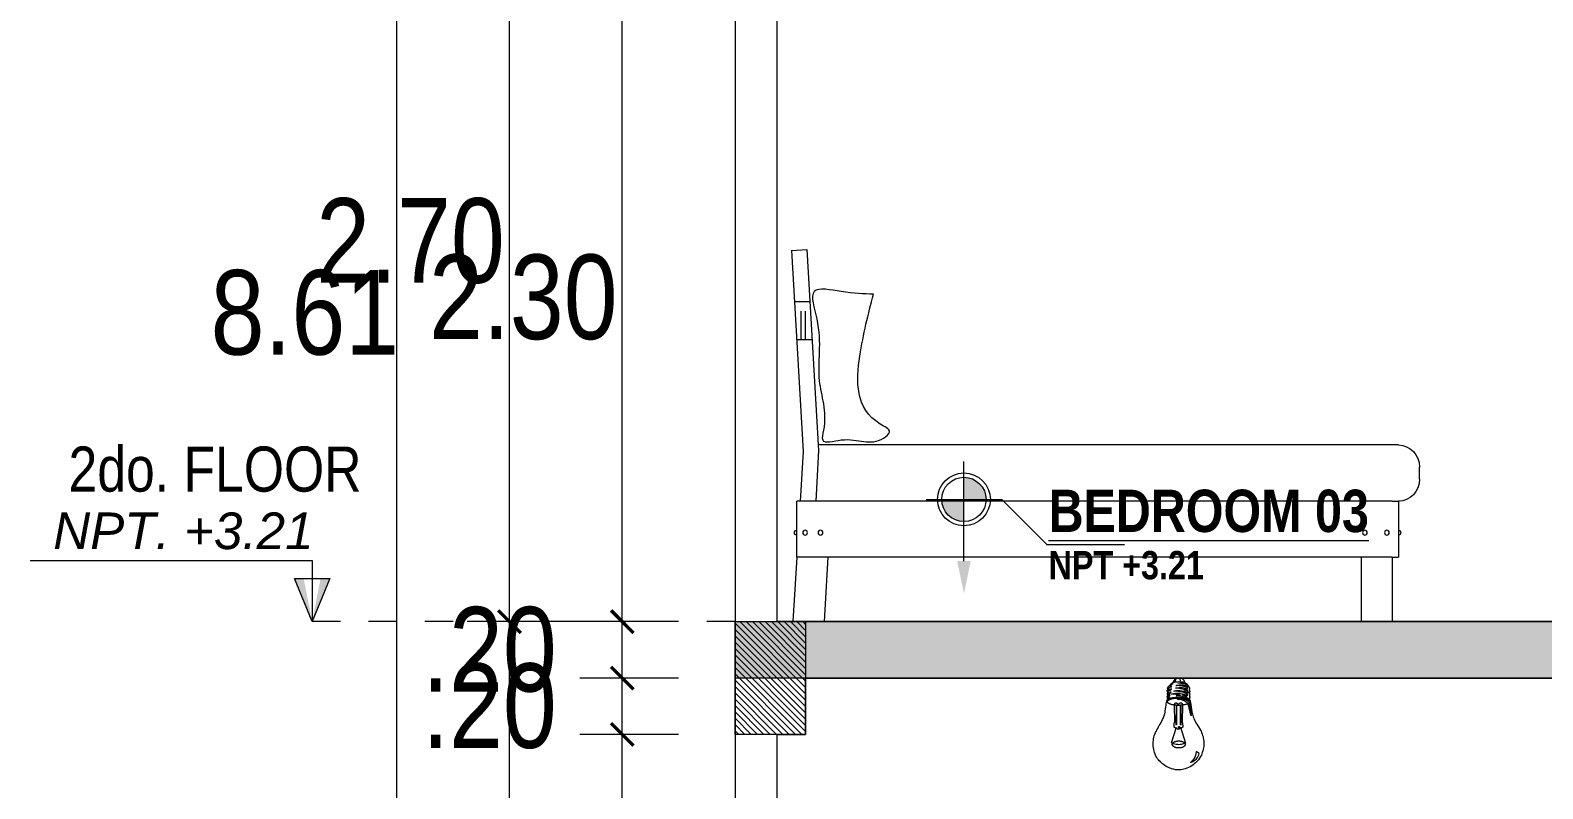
# Model space of a CAD drawing. Header units: millimetres. Extents: x 56 to 215, y 47 to 103.
# Drawn here: x 125.23 to 130.59, y 94.95 to 97.65 of the extents above; entities that cross this region are included whole.
import ezdxf
from ezdxf.enums import TextEntityAlignment as Align

# ---------------------------------------------------------------- set-up
doc = ezdxf.new("R2010")
doc.units = ezdxf.units.MM
doc.linetypes.add('DASHED', pattern=[19.05, 12.7, -6.35])
doc.linetypes.add('DASHED2', pattern=[0.375, 0.25, -0.125])
for name, color, linetype, lineweight in [('A_Bloques', 56, 'Continuous', 15), ('A_Pared', 147, 'Continuous', 15), ('A_Texto', 43, 'Continuous', 9), ('E_Columna', 3, 'Continuous', 25), ('G_Proyección', 8, 'DASHED2', 15), ('G_Sombreados', 8, 'Continuous', 9), ('G_Texto', 122, 'Continuous', 20)]:
    doc.layers.add(name, color=color, linetype=linetype, lineweight=lineweight)
doc.layers.add('E_Concreto', color=157, linetype='Continuous')
doc.layers.add('G_Acotación', color=171, linetype='Continuous')
doc.styles.add('Acotacion', font='ARIALN.TTF')
doc.styles.add('AMBIENTES', font='ARIALNB.TTF', dxfattribs={"height": 0.15})
doc.styles.add('ARIAL', font='ariali.ttf', dxfattribs={"height": 0.12})
doc.styles.add('Arial Marron', font='ARIALN.TTF')
doc.styles.add('Cotas', font='ARIALNB.TTF', dxfattribs={"height": 0.1})
doc.styles.add('Niveles', font='swissck.ttf')
doc.dimstyles.new('Lenin_50', dxfattribs={"dimtxt": 0.3, "dimasz": 0.08, "dimexe": 0.15, "dimexo": 0.2, "dimgap": 0.03, "dimtad": 2, "dimtih": 1, "dimtoh": 1, "dimlfac": -1, "dimzin": 4, "dimdsep": 46, "dimtxsty": 'Acotacion', "dimblk": 'ARCHTICK', "dimcen": 0.08, "dimclrd": 256, "dimclre": 256, "dimclrt": 4, "dimazin": 1, "dimtm": 1e-09, "dimtfac": 1, "dimtmove": 2, "dimatfit": 2, "dimfxl": 1, "dimtolj": 1, "dimlwd": 13, "dimlwe": 18, "dimarcsym": 0})

# ---------------------------------------------------------------- blocks, each defined once
blk = doc.blocks.new('dormirtorio_08')
for p, q in [((188.74, 114.82), (184.97, 52.81)), ((193.73, 114.52), (188.74, 114.82)), ((193.73, 114.52), (189.96, 52.5)), ((-2, 54.5), (185.07, 54.5)), ((184.97, 52.81), (185.91, 37.14)), ((189.96, 52.5), (190.92, 37.14)), ((-8.8, 43.94), (-8.8, 47.7)), ((-2, 37.14), (-2, 19.91)), ((0, 37.14), (-2, 37.14)), ((0, 37.14), (192, 37.14)), ((185.91, 37.14), (192, 37.14)), ((192, 19.91), (192, 37.14)), ((0, 19.91), (-2, 19.91)), ((0, 19.91), (192, 19.91)), ((0, 19.91), (0, 0)), ((10, 19.91), (10, 0)), ((181.98, 19.91), (183.23, 0)), ((192, 19.91), (193.25, 0)), ((0, 0), (10, 0)), ((193.25, 0), (183.23, 0))]:
    blk.add_line(p, q)
at = {"linetype": 'DASHED', "ltscale": 0.0025}
for p, q in [((189.23, 87.07), (189.23, 98.66)), ((190.61, 87.07), (190.61, 98.66))]:
    blk.add_line(p, q, dxfattribs=at)
for points in [[(187.76, 98.66), (192.77, 98.66)], [(192.06, 87.07), (187.05, 87.07)]]:
    blk.add_lwpolyline(points, dxfattribs=at)
for centre in [(1.73, 27.46), (8.8, 27.46), (184.36, 27.46), (189.31, 27.46)]:
    blk.add_circle(centre, 0.759)
for centre, radius, start, end in [((-2, 47.7), 6.8, 90, 180), ((-2, 43.94), 6.8, 180, 270), ((-2, 27.46), 0.759, 90, 270), ((192.01, 27.46), 0.759, 270, 90)]:
    blk.add_arc(centre, radius, start, end)
blk.add_spline([(167.3, 100.99), (171.66, 81.92), (165.11, 60.95), (162.11, 58.49), (164.02, 56.59), (177.66, 56.04), (183.66, 56.04), (183.38, 59.04), (184.75, 74.29), (185.56, 93.36), (186.38, 101.81), (177.66, 101.81), (167.3, 100.99)], degree=3)
blk = doc.blocks.new('TITULP')
h = blk.add_hatch(color=1)
h.paths.add_polyline_path([(0, -0.0554), (0, -0.134), (0.0785, -0.134, 0.414214)])
h.paths.add_polyline_path([(0, -0.134), (-0.0785, -0.134, 0.414214), (0, -0.2125)])
for p, q in [((0, -0.3527), (0, 0)), ((-0.134, -0.134), (0.134, -0.134)), ((0.2939, -0.2939), (0.5699, -0.2939))]:
    blk.add_line(p, q)
at = {"lineweight": 18}
blk.add_line((0.134, -0.134), (0.2939, -0.2939), dxfattribs=at)
for radius in [0.0937, 0.0785]:
    blk.add_circle((0, -0.134), radius)
blk.add_solid([(0.0242, -0.3527), (0, -0.4678), (-0.0242, -0.3527)])
at = {"style": 'Arial Marron', "width": 1.35}
blk.add_attdef('%%USALA', text='', height=0.14, dxfattribs=at).set_placement((0.3052, -0.1124), align=Align.TOP_LEFT)
at = {"style": 'Arial Marron', "width": 1.1}
blk.add_attdef('NPT%%P0.00', text='', height=0.1, dxfattribs=at).set_placement((0.6033, -0.3972), align=Align.MIDDLE_CENTER)
at = {"style": 'Arial Marron'}
blk.add_attdef('PISO', text='', height=0.08, dxfattribs=at).set_placement((0.6033, -0.5391), align=Align.MIDDLE_CENTER)
blk = doc.blocks.new('FOCO')
at = {"color": 7, "lineweight": 13}
for points in [[(0.044, -0.034), (0.027, -0.007), (0.025, -0.006), (0.023, -0.004), (0.02, -0.003), (0.017, -0.002), (0.014, -0.001), (0.011, -0.001), (0.008, -0.001), (0.005, 0), (0.001, 0), (-0.001, 0), (-0.005, 0), (-0.008, -0.001), (-0.011, -0.001), (-0.015, -0.001), (-0.018, -0.002), (-0.021, -0.003), (-0.023, -0.004), (-0.025, -0.006), (-0.026, -0.007), (-0.028, -0.008), (-0.043, -0.034)], [(-0.086, -0.268), (-0.083, -0.264), (-0.066, -0.19), (-0.063, -0.182), (-0.058, -0.176), (-0.051, -0.171), (-0.044, -0.166), (-0.036, -0.162), (-0.028, -0.159), (-0.018, -0.155), (-0.011, -0.153), (-0.001, -0.152), (0.011, -0.153), (0.009, -0.148), (0.001, -0.147), (-0.005, -0.147), (-0.013, -0.148), (-0.02, -0.149), (-0.03, -0.15), (-0.037, -0.152), (-0.046, -0.154), (-0.05, -0.156), (-0.058, -0.159), (-0.065, -0.163), (-0.068, -0.166), (-0.07, -0.17), (-0.072, -0.177), (-0.073, -0.185), (-0.086, -0.268), (-0.086, -0.268)], [(-0.012, -0.197), (-0.012, -0.335)], [(0.021, -0.197), (0.022, -0.335)], [(-0.082, -0.599), (-0.098, -0.591), (-0.113, -0.582), (-0.124, -0.573), (-0.131, -0.563), (-0.136, -0.553), (-0.14, -0.544), (-0.142, -0.535), (-0.121, -0.522), (-0.119, -0.535), (-0.116, -0.548), (-0.111, -0.562), (-0.104, -0.573), (-0.095, -0.585), (-0.082, -0.599), (-0.082, -0.599)], [(-0.044, -0.471), (-0.044, -0.472), (-0.043, -0.474), (-0.043, -0.476), (-0.042, -0.477), (-0.041, -0.479), (-0.04, -0.48), (-0.039, -0.482), (-0.038, -0.483), (-0.037, -0.484), (-0.035, -0.486), (-0.033, -0.487), (-0.031, -0.488), (-0.029, -0.489), (-0.027, -0.49), (-0.025, -0.491), (-0.022, -0.492), (-0.02, -0.493), (-0.017, -0.493), (-0.014, -0.494), (-0.012, -0.495), (-0.009, -0.495), (-0.006, -0.495), (-0.003, -0.496), (0, -0.496), (0.003, -0.496), (0.006, -0.496), (0.008, -0.495), (0.011, -0.495), (0.014, -0.495), (0.017, -0.494), (0.02, -0.494), (0.022, -0.493), (0.025, -0.492), (0.027, -0.492), (0.03, -0.491), (0.032, -0.49), (0.034, -0.489), (0.036, -0.487), (0.038, -0.486), (0.04, -0.485), (0.041, -0.484), (0.043, -0.482), (0.044, -0.481), (0.045, -0.479), (0.046, -0.478), (0.047, -0.476), (0.047, -0.475), (0.048, -0.473), (0.048, -0.472), (0.048, -0.47), (0.048, -0.468), (0.047, -0.467), (0.047, -0.465), (0.046, -0.464), (0.045, -0.462), (0.044, -0.461), (0.043, -0.459), (0.041, -0.458), (0.04, -0.457), (0.038, -0.455), (0.036, -0.454), (0.034, -0.453), (0.032, -0.452), (0.03, -0.451), (0.027, -0.45), (0.025, -0.449), (0.022, -0.449), (0.02, -0.448), (0.017, -0.447), (0.014, -0.447), (0.011, -0.447), (0.008, -0.446), (0.006, -0.446), (0.003, -0.446), (0, -0.446), (-0.003, -0.446), (-0.006, -0.446), (-0.009, -0.447), (-0.012, -0.447), (-0.014, -0.448), (-0.017, -0.448), (-0.02, -0.449), (-0.022, -0.45), (-0.025, -0.451), (-0.027, -0.452), (-0.029, -0.453), (-0.031, -0.454), (-0.033, -0.455), (-0.035, -0.456), (-0.037, -0.457), (-0.038, -0.459), (-0.039, -0.46), (-0.04, -0.462), (-0.041, -0.463), (-0.042, -0.465), (-0.043, -0.466), (-0.043, -0.468), (-0.044, -0.469), (-0.044, -0.471)]]:
    blk.add_lwpolyline(points, dxfattribs=at)
at = {"color": 47, "lineweight": 13}
blk.add_lwpolyline([(0.028, -0.028), (0.02, -0.003), (0.017, -0.002), (0.014, -0.001), (0.011, -0.001), (0.008, -0.001), (0.005, 0), (0.001, 0), (-0.001, 0), (-0.005, 0), (-0.008, -0.026)], dxfattribs=at)
at = {"color": 31, "lineweight": 13}
for points in [[(0.08, -0.153), (0.081, -0.149), (0.081, -0.147), (0.081, -0.146), (0.08, -0.142), (0.081, -0.14), (0.082, -0.137), (0.083, -0.136), (0.084, -0.133), (0.084, -0.13), (0.083, -0.128), (0.082, -0.126), (0.08, -0.124), (0.079, -0.121), (0.079, -0.12), (0.08, -0.118), (0.081, -0.116), (0.083, -0.114), (0.084, -0.113), (0.084, -0.111), (0.083, -0.109), (0.082, -0.107), (0.08, -0.105), (0.08, -0.103), (0.079, -0.101), (0.08, -0.099), (0.081, -0.097), (0.083, -0.095), (0.085, -0.093), (0.085, -0.091), (0.084, -0.088), (0.083, -0.087), (0.081, -0.085), (0.079, -0.082), (0.078, -0.079), (0.079, -0.076), (0.081, -0.074), (0.082, -0.072), (0.082, -0.07), (0.081, -0.069), (0.08, -0.067), (0.078, -0.064), (0.074, -0.059), (0.066, -0.051), (0.06, -0.045), (0.056, -0.041), (0.051, -0.039), (0.047, -0.036), (0.04, -0.032), (0.03, -0.028), (0.022, -0.027), (0.014, -0.026), (0.003, -0.025), (-0.008, -0.026), (-0.018, -0.026), (-0.026, -0.027), (-0.033, -0.029), (-0.039, -0.031), (-0.043, -0.033), (-0.047, -0.036), (-0.05, -0.038), (-0.053, -0.041), (-0.063, -0.054), (-0.07, -0.065), (-0.073, -0.071), (-0.074, -0.073), (-0.074, -0.075), (-0.074, -0.077), (-0.073, -0.079), (-0.072, -0.081), (-0.071, -0.083), (-0.072, -0.085), (-0.073, -0.087), (-0.074, -0.088), (-0.075, -0.09), (-0.076, -0.092), (-0.077, -0.094), (-0.077, -0.097), (-0.076, -0.098), (-0.075, -0.1), (-0.074, -0.102), (-0.072, -0.104), (-0.072, -0.106), (-0.072, -0.107), (-0.074, -0.11), (-0.076, -0.112), (-0.076, -0.114), (-0.076, -0.117), (-0.075, -0.119), (-0.074, -0.121), (-0.073, -0.123), (-0.072, -0.125), (-0.073, -0.127), (-0.074, -0.13), (-0.075, -0.131), (-0.076, -0.133), (-0.077, -0.135), (-0.077, -0.137), (-0.077, -0.138), (-0.075, -0.141), (-0.074, -0.143), (-0.073, -0.145), (-0.073, -0.147), (-0.074, -0.149), (-0.073, -0.153), (-0.072, -0.153)], [(0.079, -0.153), (0.08, -0.153), (0.08, -0.153)]]:
    blk.add_lwpolyline(points, dxfattribs=at)
at = {"color": 21, "lineweight": 13}
for points in [[(0.001, -0.127), (0.02, -0.126), (-0.009, -0.123), (-0.007, -0.122), (-0.004, -0.12), (0.001, -0.119), (0.007, -0.117), (0.014, -0.116), (0.022, -0.116), (0.032, -0.115), (0.042, -0.114), (0.053, -0.114), (0.036, -0.11), (0.026, -0.108), (0.017, -0.108), (0.005, -0.108), (-0.011, -0.109), (-0.024, -0.111), (-0.036, -0.114), (-0.048, -0.118), (-0.053, -0.12), (-0.058, -0.121), (-0.061, -0.122), (-0.062, -0.121), (-0.062, -0.119), (-0.061, -0.117), (-0.058, -0.114), (-0.053, -0.111), (-0.046, -0.108), (-0.038, -0.104), (-0.027, -0.101), (-0.014, -0.098), (-0.001, -0.097), (0.012, -0.094), (0.036, -0.092), (0.021, -0.089), (0.01, -0.087), (-0.005, -0.088), (-0.02, -0.09), (-0.031, -0.092), (-0.04, -0.094), (-0.048, -0.097), (-0.055, -0.099), (-0.061, -0.101), (-0.064, -0.102), (-0.066, -0.102), (-0.066, -0.1), (-0.064, -0.098), (-0.062, -0.095), (-0.057, -0.092), (-0.051, -0.088), (-0.044, -0.085), (-0.035, -0.082), (-0.025, -0.079), (-0.01, -0.076), (0.001, -0.074), (0.011, -0.072), (0.026, -0.072), (0.011, -0.069), (-0.001, -0.068), (-0.011, -0.068), (-0.022, -0.068), (-0.033, -0.07), (-0.041, -0.072), (-0.048, -0.074), (-0.059, -0.078), (-0.06, -0.078), (-0.061, -0.077), (-0.061, -0.075), (-0.06, -0.072), (-0.057, -0.07), (-0.054, -0.067), (-0.047, -0.064), (-0.04, -0.061), (-0.034, -0.059), (-0.027, -0.057), (-0.02, -0.056), (-0.011, -0.055), (-0.001, -0.055), (0.008, -0.054), (0.024, -0.054), (0.015, -0.052), (0.008, -0.05), (-0.001, -0.049), (-0.008, -0.048), (-0.015, -0.048), (-0.023, -0.048), (-0.029, -0.049), (-0.035, -0.05), (-0.043, -0.052), (-0.049, -0.053), (-0.051, -0.053), (-0.052, -0.051), (-0.051, -0.049), (-0.049, -0.047), (-0.047, -0.045), (-0.044, -0.044), (-0.04, -0.042), (-0.035, -0.041), (-0.024, -0.039), (-0.013, -0.038), (0.008, -0.036), (-0.019, -0.035), (-0.025, -0.035), (-0.028, -0.034), (-0.029, -0.033), (-0.028, -0.03), (-0.03, -0.029), (-0.033, -0.029), (-0.039, -0.031), (-0.043, -0.033), (-0.047, -0.036), (-0.05, -0.038), (-0.053, -0.041), (-0.063, -0.054), (-0.07, -0.065), (-0.073, -0.071), (-0.074, -0.073), (-0.074, -0.075), (-0.074, -0.077), (-0.073, -0.079), (-0.072, -0.081), (-0.071, -0.083), (-0.072, -0.085), (-0.073, -0.087), (-0.074, -0.088), (-0.075, -0.09), (-0.076, -0.092), (-0.077, -0.094), (-0.077, -0.097), (-0.076, -0.098), (-0.075, -0.1), (-0.074, -0.102), (-0.072, -0.104), (-0.072, -0.106), (-0.072, -0.107), (-0.074, -0.11), (-0.076, -0.112), (-0.076, -0.114), (-0.076, -0.117), (-0.075, -0.119), (-0.074, -0.121), (-0.073, -0.123), (-0.072, -0.125), (-0.073, -0.127), (-0.074, -0.13), (-0.075, -0.131), (-0.076, -0.133), (-0.077, -0.135), (-0.077, -0.137), (-0.077, -0.138), (-0.075, -0.141), (-0.074, -0.143), (-0.073, -0.145), (-0.073, -0.151), (-0.06, -0.142), (-0.052, -0.139), (-0.042, -0.136), (-0.031, -0.133), (-0.022, -0.13), (-0.012, -0.129), (0.001, -0.127), (0.001, -0.127)], [(0.081, -0.069), (0.081, -0.071), (0.081, -0.073), (0.08, -0.075), (0.077, -0.072), (0.073, -0.069), (0.069, -0.067), (0.063, -0.065), (0.054, -0.063), (0.052, -0.059), (0.057, -0.06), (0.061, -0.061), (0.063, -0.06), (0.064, -0.058), (0.063, -0.055), (0.061, -0.052), (0.057, -0.048), (0.052, -0.043), (0.044, -0.038), (0.044, -0.034), (0.048, -0.036), (0.052, -0.039), (0.058, -0.043), (0.063, -0.048), (0.067, -0.052), (0.071, -0.057), (0.075, -0.061), (0.079, -0.065), (0.081, -0.069), (0.081, -0.069)], [(0.084, -0.093), (0.083, -0.095), (0.081, -0.092), (0.079, -0.091), (0.077, -0.089), (0.073, -0.088), (0.068, -0.086), (0.062, -0.085), (0.055, -0.082), (0.054, -0.077), (0.061, -0.08), (0.067, -0.082), (0.071, -0.082), (0.074, -0.082), (0.076, -0.081), (0.078, -0.079), (0.079, -0.081), (0.081, -0.085), (0.083, -0.087), (0.085, -0.09), (0.084, -0.093), (0.084, -0.093)], [(0.084, -0.112), (0.083, -0.114), (0.082, -0.112), (0.08, -0.111), (0.076, -0.109), (0.072, -0.108), (0.066, -0.107), (0.059, -0.106), (0.057, -0.1), (0.065, -0.101), (0.071, -0.102), (0.076, -0.101), (0.079, -0.099), (0.079, -0.101), (0.079, -0.103), (0.08, -0.104), (0.082, -0.107), (0.084, -0.11), (0.084, -0.112), (0.084, -0.112)], [(0.083, -0.136), (0.082, -0.133), (0.08, -0.131), (0.076, -0.128), (0.072, -0.125), (0.068, -0.124), (0.064, -0.123), (0.066, -0.12), (0.071, -0.12), (0.076, -0.12), (0.08, -0.118), (0.079, -0.12), (0.079, -0.122), (0.08, -0.124), (0.082, -0.127), (0.084, -0.13), (0.084, -0.133), (0.083, -0.136), (0.083, -0.136)], [(0.081, -0.148), (0.079, -0.146), (0.076, -0.144), (0.073, -0.142), (0.07, -0.14), (0.067, -0.139), (0.065, -0.137), (0.069, -0.136), (0.073, -0.137), (0.077, -0.139), (0.081, -0.141), (0.08, -0.142), (0.08, -0.145), (0.081, -0.148), (0.081, -0.148)]]:
    blk.add_lwpolyline(points, dxfattribs=at)
at = {"color": 254, "lineweight": 13}
for points in [[(-0.062, -0.089), (-0.06, -0.091), (-0.052, -0.085), (-0.045, -0.082), (-0.036, -0.08), (-0.038, -0.078), (-0.043, -0.078), (-0.049, -0.079), (-0.056, -0.083), (-0.062, -0.089), (-0.062, -0.089)], [(-0.061, -0.066), (-0.059, -0.068), (-0.051, -0.063), (-0.043, -0.059), (-0.034, -0.057), (-0.036, -0.055), (-0.042, -0.055), (-0.049, -0.057), (-0.056, -0.061), (-0.061, -0.066), (-0.061, -0.066)], [(-0.06, -0.109), (-0.057, -0.111), (-0.048, -0.107), (-0.039, -0.103), (-0.031, -0.101), (-0.032, -0.099), (-0.038, -0.099), (-0.046, -0.101), (-0.054, -0.104), (-0.06, -0.109), (-0.06, -0.109)], [(-0.069, -0.149), (-0.072, -0.151), (-0.074, -0.153), (-0.075, -0.155), (-0.076, -0.156), (-0.077, -0.157), (-0.078, -0.159), (-0.078, -0.159), (-0.079, -0.161), (-0.079, -0.163), (-0.079, -0.165), (-0.081, -0.173), (-0.091, -0.239), (-0.093, -0.249), (-0.095, -0.256), (-0.097, -0.265), (-0.101, -0.276), (-0.105, -0.285), (-0.108, -0.293), (-0.111, -0.3), (-0.114, -0.306), (-0.12, -0.318), (-0.126, -0.328), (-0.132, -0.338), (-0.137, -0.345), (-0.145, -0.359), (-0.151, -0.369), (-0.156, -0.377), (-0.16, -0.386), (-0.164, -0.397), (-0.167, -0.407), (-0.17, -0.417), (-0.172, -0.426), (-0.174, -0.436), (-0.175, -0.448), (-0.176, -0.462), (-0.176, -0.476), (-0.175, -0.486), (-0.173, -0.496), (-0.171, -0.505), (-0.169, -0.516), (-0.165, -0.528), (-0.162, -0.538), (-0.158, -0.548), (-0.153, -0.557), (-0.146, -0.568), (-0.138, -0.579), (-0.131, -0.588), (-0.124, -0.595), (-0.116, -0.602), (-0.108, -0.609), (-0.1, -0.616), (-0.09, -0.622), (-0.079, -0.629), (-0.068, -0.635), (-0.055, -0.64), (-0.044, -0.644), (-0.035, -0.646), (-0.024, -0.648), (-0.015, -0.65), (-0.004, -0.651), (0.006, -0.651), (0.017, -0.651), (0.026, -0.65), (0.036, -0.647), (0.044, -0.646), (0.054, -0.643), (0.063, -0.64), (0.071, -0.637), (0.079, -0.633), (0.087, -0.629), (0.094, -0.625), (0.102, -0.62), (0.11, -0.614), (0.118, -0.608), (0.125, -0.602), (0.132, -0.595), (0.14, -0.587), (0.146, -0.579), (0.152, -0.573), (0.158, -0.563), (0.164, -0.553), (0.17, -0.541), (0.174, -0.529), (0.177, -0.518), (0.18, -0.506), (0.182, -0.495), (0.183, -0.484), (0.183, -0.474), (0.183, -0.464), (0.183, -0.453), (0.182, -0.443), (0.181, -0.431), (0.179, -0.42), (0.176, -0.41), (0.172, -0.398), (0.168, -0.387), (0.163, -0.378), (0.157, -0.367), (0.151, -0.357), (0.146, -0.347), (0.14, -0.337), (0.135, -0.326), (0.125, -0.311), (0.117, -0.295), (0.112, -0.287), (0.11, -0.28), (0.107, -0.272), (0.104, -0.262), (0.102, -0.254), (0.099, -0.245), (0.098, -0.232), (0.096, -0.218), (0.094, -0.207), (0.092, -0.192), (0.091, -0.182), (0.09, -0.174), (0.087, -0.165), (0.087, -0.163), (0.086, -0.16), (0.086, -0.159), (0.086, -0.159), (0.085, -0.157), (0.084, -0.156), (0.082, -0.154), (0.08, -0.153), (0.078, -0.15), (0.074, -0.149), (0.07, -0.146), (0.066, -0.145), (0.062, -0.143), (0.058, -0.142), (0.054, -0.141), (0.049, -0.14), (0.045, -0.139), (0.04, -0.138), (0.036, -0.138), (0.031, -0.137), (0.026, -0.137), (0.022, -0.136), (0.017, -0.136), (0.012, -0.136), (0.008, -0.136), (0.004, -0.136), (0, -0.136), (-0.006, -0.136), (-0.01, -0.136), (-0.014, -0.136), (-0.019, -0.137), (-0.024, -0.137), (-0.028, -0.138), (-0.033, -0.138), (-0.038, -0.139), (-0.042, -0.14), (-0.046, -0.141), (-0.05, -0.142), (-0.054, -0.143), (-0.058, -0.145), (-0.061, -0.146), (-0.065, -0.148), (-0.069, -0.149), (-0.069, -0.149)], [(-0.054, -0.13), (-0.05, -0.132), (-0.04, -0.127), (-0.032, -0.124), (-0.023, -0.122), (-0.025, -0.12), (-0.031, -0.12), (-0.038, -0.122), (-0.046, -0.125), (-0.054, -0.13), (-0.054, -0.13)], [(-0.005, -0.35), (-0.005, -0.351), (-0.005, -0.351), (-0.005, -0.351), (-0.005, -0.352), (-0.005, -0.352), (-0.004, -0.352), (-0.004, -0.353), (-0.004, -0.353), (-0.004, -0.353), (-0.004, -0.354), (-0.004, -0.354), (-0.004, -0.354), (-0.003, -0.355), (-0.003, -0.355), (-0.003, -0.355), (-0.003, -0.355), (-0.003, -0.356), (-0.002, -0.356), (-0.002, -0.356), (-0.002, -0.356), (-0.002, -0.356), (-0.001, -0.356), (-0.001, -0.356), (-0.001, -0.356), (-0.001, -0.356), (0, -0.356), (0, -0.356), (0, -0.356), (0, -0.356), (0, -0.356), (0.001, -0.356), (0.001, -0.356), (0.001, -0.356), (0.001, -0.355), (0.002, -0.355), (0.002, -0.355), (0.002, -0.355), (0.002, -0.354), (0.002, -0.354), (0.002, -0.354), (0.003, -0.353), (0.003, -0.353), (0.003, -0.353), (0.003, -0.352), (0.003, -0.352), (0.003, -0.351), (0.003, -0.351), (0.003, -0.351), (0.003, -0.35), (0.003, -0.35), (0.003, -0.35), (0.003, -0.349), (0.003, -0.349), (0.003, -0.348), (0.003, -0.348), (0.003, -0.348), (0.003, -0.347), (0.003, -0.347), (0.002, -0.347), (0.002, -0.346), (0.002, -0.346), (0.002, -0.346), (0.002, -0.345), (0.002, -0.345), (0.001, -0.345), (0.001, -0.345), (0.001, -0.344), (0.001, -0.344), (0, -0.344), (0, -0.344), (0, -0.344), (0, -0.344), (0, -0.344), (-0.001, -0.344), (-0.001, -0.344), (-0.001, -0.344), (-0.001, -0.344), (-0.002, -0.344), (-0.002, -0.344), (-0.002, -0.344), (-0.002, -0.344), (-0.003, -0.345), (-0.003, -0.345), (-0.003, -0.345), (-0.003, -0.345), (-0.003, -0.346), (-0.004, -0.346), (-0.004, -0.346), (-0.004, -0.346), (-0.004, -0.347), (-0.004, -0.347), (-0.004, -0.347), (-0.004, -0.348), (-0.005, -0.348), (-0.005, -0.349), (-0.005, -0.349), (-0.005, -0.349), (-0.005, -0.35), (-0.005, -0.35)]]:
    blk.add_lwpolyline(points, dxfattribs=at)
at = {"color": 252, "lineweight": 13}
for points in [[(-0.075, -0.168), (-0.075, -0.169), (-0.075, -0.171), (-0.074, -0.173), (-0.073, -0.174), (-0.071, -0.176), (-0.07, -0.177), (-0.068, -0.179), (-0.065, -0.18), (-0.063, -0.182), (-0.06, -0.183), (-0.057, -0.184), (-0.054, -0.186), (-0.05, -0.187), (-0.046, -0.188), (-0.042, -0.189), (-0.038, -0.19), (-0.034, -0.191), (-0.029, -0.191), (-0.025, -0.192), (-0.02, -0.193), (-0.015, -0.193), (-0.01, -0.193), (-0.005, -0.194), (0, -0.194), (0.005, -0.194), (0.01, -0.194), (0.015, -0.194), (0.019, -0.193), (0.024, -0.193), (0.029, -0.192), (0.034, -0.192), (0.038, -0.191), (0.043, -0.19), (0.047, -0.189), (0.051, -0.189), (0.055, -0.187), (0.059, -0.186), (0.062, -0.185), (0.065, -0.184), (0.068, -0.183), (0.071, -0.181), (0.073, -0.18), (0.075, -0.178), (0.077, -0.177), (0.079, -0.175), (0.08, -0.173), (0.081, -0.172), (0.082, -0.17), (0.082, -0.168), (0.082, -0.167), (0.082, -0.165), (0.081, -0.163), (0.08, -0.162), (0.079, -0.16), (0.077, -0.159), (0.075, -0.157), (0.073, -0.156), (0.071, -0.154), (0.068, -0.153), (0.065, -0.151), (0.062, -0.15), (0.059, -0.149), (0.055, -0.148), (0.051, -0.147), (0.047, -0.146), (0.043, -0.145), (0.038, -0.144), (0.034, -0.143), (0.029, -0.143), (0.024, -0.142), (0.019, -0.142), (0.015, -0.142), (0.01, -0.141), (0.005, -0.141), (0, -0.141), (-0.005, -0.142), (-0.01, -0.142), (-0.015, -0.142), (-0.02, -0.143), (-0.025, -0.143), (-0.029, -0.144), (-0.034, -0.145), (-0.038, -0.145), (-0.042, -0.146), (-0.046, -0.147), (-0.05, -0.148), (-0.054, -0.15), (-0.057, -0.151), (-0.06, -0.152), (-0.063, -0.153), (-0.065, -0.155), (-0.068, -0.156), (-0.07, -0.158), (-0.071, -0.159), (-0.073, -0.161), (-0.074, -0.163), (-0.075, -0.164), (-0.075, -0.166), (-0.075, -0.168)], [(-0.01, -0.349), (-0.046, -0.461), (-0.04, -0.463), (-0.033, -0.466), (-0.023, -0.469), (-0.015, -0.471), (-0.007, -0.472), (0.001, -0.473), (0.009, -0.472), (0.021, -0.471), (0.03, -0.469), (0.039, -0.466), (0.047, -0.462), (0.054, -0.459), (0.018, -0.349)]]:
    blk.add_lwpolyline(points, dxfattribs=at)
at = {"color": 253, "lineweight": 13}
blk.add_lwpolyline([(0.035, -0.348), (0.034, -0.318), (0.031, -0.314), (0.032, -0.189), (0.028, -0.176), (0.017, -0.176), (0.009, -0.182), (-0.001, -0.182), (-0.009, -0.176), (-0.02, -0.176), (-0.024, -0.189), (-0.022, -0.314), (-0.024, -0.318), (-0.027, -0.348), (-0.013, -0.359), (-0.006, -0.359), (-0.003, -0.362), (0.013, -0.362), (0.016, -0.359), (0.022, -0.359), (0.035, -0.348), (0.035, -0.348)], dxfattribs=at)
at = {"color": 251, "lineweight": 13}
for points in [[(-0.007, -0.194), (-0.007, -0.332)], [(0.016, -0.332), (0.016, -0.193)]]:
    blk.add_lwpolyline(points, dxfattribs=at)
blk = doc.blocks.new('_ArchTick')
at = {"color": 0, "linetype": 'ByBlock', "const_width": 0.15}
blk.add_lwpolyline([(-0.5, -0.5), (0.5, 0.5)], dxfattribs=at)
blk = doc.blocks.new('*D214')
at = {"layer": 'Defpoints', "color": 0, "transparency": 16777216}
for p in [(127.326, 95.1475), (127.726, 95.1475), (127.726, 92.4875)]:
    blk.add_point(p, dxfattribs=at)
at = {"layer": 'G_Acotación', "lineweight": 18, "transparency": 16777216}
for p, q in [((127.526, 95.1475), (127.176, 95.1475)), ((127.526, 92.4875), (127.176, 92.4875))]:
    blk.add_line(p, q, dxfattribs=at)
at = {"layer": 'G_Acotación', "lineweight": 13, "transparency": 16777216}
blk.add_line((127.326, 92.4875), (127.326, 95.1475), dxfattribs=at)
at = {"layer": 'G_Acotación', "lineweight": 13, "transparency": 16777216, "xscale": 0.08, "yscale": 0.08, "zscale": 0.08}
for p, rotation in [((127.326, 95.1475), 90.00000000000371), ((127.326, 92.4875), 270.0000000000037)]:
    blk.add_blockref('_ArchTick', p, dxfattribs=dict(at, rotation=rotation))
at = {"layer": 'G_Acotación', "color": 4, "lineweight": 5, "transparency": 16777216, "insert": (126.9746, 93.8175), "char_height": 0.3, "attachment_point": 5, "style": 'Acotacion'}
blk.add_mtext('\\A1;2.66', dxfattribs=at)
blk = doc.blocks.new('*D215')
at = {"layer": 'Defpoints', "color": 0, "transparency": 16777216}
for p in [(127.326, 95.3475), (127.726, 95.3475), (127.726, 95.1475)]:
    blk.add_point(p, dxfattribs=at)
at = {"layer": 'G_Acotación', "lineweight": 18, "transparency": 16777216}
for p, q in [((127.526, 95.3475), (127.176, 95.3475)), ((127.526, 95.1475), (127.176, 95.1475))]:
    blk.add_line(p, q, dxfattribs=at)
at = {"layer": 'G_Acotación', "lineweight": 13, "transparency": 16777216}
blk.add_line((127.326, 95.1475), (127.326, 95.3475), dxfattribs=at)
at = {"layer": 'G_Acotación', "lineweight": 13, "transparency": 16777216, "xscale": 0.08, "yscale": 0.08, "zscale": 0.08}
for p, rotation in [((127.326, 95.3475), 90.00000000000371), ((127.326, 95.1475), 270.0000000000037)]:
    blk.add_blockref('_ArchTick', p, dxfattribs=dict(at, rotation=rotation))
at = {"layer": 'G_Acotación', "color": 4, "lineweight": 5, "transparency": 16777216, "insert": (126.8547, 95.2475), "char_height": 0.3, "attachment_point": 5, "style": 'Acotacion'}
blk.add_mtext('\\A1;.20', dxfattribs=at)
blk = doc.blocks.new('*D216')
at = {"layer": 'Defpoints', "color": 0, "transparency": 16777216}
for p in [(127.326, 95.5475), (127.726, 95.5475), (127.726, 95.3475)]:
    blk.add_point(p, dxfattribs=at)
at = {"layer": 'G_Acotación', "lineweight": 18, "transparency": 16777216}
for p, q in [((127.526, 95.5475), (127.176, 95.5475)), ((127.526, 95.3475), (127.176, 95.3475))]:
    blk.add_line(p, q, dxfattribs=at)
at = {"layer": 'G_Acotación', "lineweight": 13, "transparency": 16777216}
blk.add_line((127.326, 95.3475), (127.326, 95.5475), dxfattribs=at)
at = {"layer": 'G_Acotación', "lineweight": 13, "transparency": 16777216, "xscale": 0.08, "yscale": 0.08, "zscale": 0.08}
for p, rotation in [((127.326, 95.5475), 90.00000000000371), ((127.326, 95.3475), 270.0000000000037)]:
    blk.add_blockref('_ArchTick', p, dxfattribs=dict(at, rotation=rotation))
at = {"layer": 'G_Acotación', "color": 4, "lineweight": 5, "transparency": 16777216, "insert": (126.8547, 95.4475), "char_height": 0.3, "attachment_point": 5, "style": 'Acotacion'}
blk.add_mtext('\\A1;.20', dxfattribs=at)
blk = doc.blocks.new('*D217')
at = {"layer": 'Defpoints', "color": 0, "transparency": 16777216}
for p in [(127.326, 97.8475), (127.726, 97.8475), (127.726, 95.5475)]:
    blk.add_point(p, dxfattribs=at)
at = {"layer": 'G_Acotación', "lineweight": 18, "transparency": 16777216}
for p, q in [((127.526, 97.8475), (127.176, 97.8475)), ((127.526, 95.5475), (127.176, 95.5475))]:
    blk.add_line(p, q, dxfattribs=at)
at = {"layer": 'G_Acotación', "lineweight": 13, "transparency": 16777216}
blk.add_line((127.326, 95.5475), (127.326, 97.8475), dxfattribs=at)
at = {"layer": 'G_Acotación', "lineweight": 13, "transparency": 16777216, "xscale": 0.08, "yscale": 0.08, "zscale": 0.08}
for p, rotation in [((127.326, 97.8475), 90.00000000000371), ((127.326, 95.5475), 270.0000000000037)]:
    blk.add_blockref('_ArchTick', p, dxfattribs=dict(at, rotation=rotation))
at = {"layer": 'G_Acotación', "color": 4, "lineweight": 5, "transparency": 16777216, "insert": (126.9749, 96.6975), "char_height": 0.3, "attachment_point": 5, "style": 'Acotacion'}
blk.add_mtext('\\A1;2.30', dxfattribs=at)
blk = doc.blocks.new('*D286')
at = {"layer": 'Defpoints', "color": 0, "transparency": 16777216}
for p in [(126.926, 95.5475), (127.726, 95.5475), (127.726, 92.4875)]:
    blk.add_point(p, dxfattribs=at)
at = {"layer": 'G_Acotación', "lineweight": 18, "transparency": 16777216}
for p, q in [((127.526, 95.5475), (126.776, 95.5475)), ((127.526, 92.4875), (126.776, 92.4875))]:
    blk.add_line(p, q, dxfattribs=at)
at = {"layer": 'G_Acotación', "lineweight": 13, "transparency": 16777216}
blk.add_line((126.926, 92.4875), (126.926, 95.5475), dxfattribs=at)
at = {"layer": 'G_Acotación', "lineweight": 13, "transparency": 16777216, "xscale": 0.08, "yscale": 0.08, "zscale": 0.08}
for p, rotation in [((126.926, 95.5475), 90), ((126.926, 92.4875), 270)]:
    blk.add_blockref('_ArchTick', p, dxfattribs=dict(at, rotation=rotation))
at = {"layer": 'G_Acotación', "color": 4, "lineweight": 5, "transparency": 16777216, "insert": (126.5766, 94.0175), "char_height": 0.3, "attachment_point": 5, "style": 'Acotacion'}
blk.add_mtext('\\A1;3.06', dxfattribs=at)
blk = doc.blocks.new('*D219')
at = {"layer": 'Defpoints', "color": 0, "transparency": 16777216}
for p in [(126.926, 98.2475), (127.726, 98.2475), (127.726, 95.5475)]:
    blk.add_point(p, dxfattribs=at)
at = {"layer": 'G_Acotación', "lineweight": 18, "transparency": 16777216}
for p, q in [((127.526, 98.2475), (126.776, 98.2475)), ((127.526, 95.5475), (126.776, 95.5475))]:
    blk.add_line(p, q, dxfattribs=at)
at = {"layer": 'G_Acotación', "lineweight": 13, "transparency": 16777216}
blk.add_line((126.926, 95.5475), (126.926, 98.2475), dxfattribs=at)
at = {"layer": 'G_Acotación', "lineweight": 13, "transparency": 16777216, "xscale": 0.08, "yscale": 0.08, "zscale": 0.08}
for p, rotation in [((126.926, 98.2475), 90), ((126.926, 95.5475), 270)]:
    blk.add_blockref('_ArchTick', p, dxfattribs=dict(at, rotation=rotation))
at = {"layer": 'G_Acotación', "color": 4, "lineweight": 5, "transparency": 16777216, "insert": (126.5749, 96.8975), "char_height": 0.3, "attachment_point": 5, "style": 'Acotacion'}
blk.add_mtext('\\A1;2.70', dxfattribs=at)
blk = doc.blocks.new('*D221')
at = {"layer": 'Defpoints', "color": 0, "transparency": 16777216}
for p in [(126.526, 100.9475), (127.726, 100.9475), (127.726, 92.3375)]:
    blk.add_point(p, dxfattribs=at)
at = {"layer": 'G_Acotación', "lineweight": 18, "transparency": 16777216}
for p, q in [((127.526, 100.9475), (126.376, 100.9475)), ((127.526, 92.3375), (126.376, 92.3375))]:
    blk.add_line(p, q, dxfattribs=at)
at = {"layer": 'G_Acotación', "lineweight": 13, "transparency": 16777216}
blk.add_line((126.526, 92.3375), (126.526, 100.9475), dxfattribs=at)
at = {"layer": 'G_Acotación', "lineweight": 13, "transparency": 16777216, "xscale": 0.08, "yscale": 0.08, "zscale": 0.08}
for p, rotation in [((126.526, 100.9475), 90), ((126.526, 92.3375), 270)]:
    blk.add_blockref('_ArchTick', p, dxfattribs=dict(at, rotation=rotation))
at = {"layer": 'G_Acotación', "color": 4, "lineweight": 5, "transparency": 16777216, "insert": (126.2002, 96.6425), "char_height": 0.3, "attachment_point": 5, "style": 'Acotacion'}
blk.add_mtext('\\A1;8.61', dxfattribs=at)

msp = doc.modelspace()

# ---------------------------------------------------------------- hatches: boundary and pattern name
at = {"layer": 'E_Columna', "lineweight": 5}
h = msp.add_hatch(dxfattribs=at)
h.set_pattern_fill('LINE', color=256, scale=0.005, angle=45, style=0)
h.set_pattern_definition([(135, (242.872084, 15.284226), (0.0112253202, 0.0112253202), [])])
h.paths.add_polyline_path([(127.976, 95.1475), (127.726, 95.1475), (127.726, 95.5475), (127.976, 95.5475)])
at = {"layer": 'G_Sombreados', "lineweight": 5}
h = msp.add_hatch(dxfattribs=at)
h.set_pattern_fill('CONCRET5', color=256, scale=0.25, angle=90, style=0, pattern_type=2)
h.set_pattern_definition([(90, (54.08854, 13.4175), (0.25, 0.25), [0.0125, -0.0875, 0, -0.125, 0, -0.025]), (90, (54.16354, 13.4175), (0.25, 0.25), [0, -0.0875, 0.0125, -0.125, 0, -0.025]), (90, (54.21354, 13.4175), (0.25, 0.25), [0, -0.1, 0, -0.1125, 0.0125, -0.025]), (90, (54.31354, 13.4175), (0.25, 0.25), [0, -0.1, 0.0125, -0.1125, 0, -0.025]), (7e-15, (54.07604, 13.4175), (0.25, -0.25), [0.0125, -0.2375]), (7e-15, (54.07604, 13.5175), (0.25, -0.25), [-0.0875, 0.0125, -0.075, 0, -0.0625, 0.0125]), (7e-15, (54.07604, 13.6425), (0.25, -0.25), [0, -0.125, 0.0125, -0.0625, 0, -0.05]), (7e-15, (54.07604, 13.4425), (0.125, -0.125), [0, -0.0375, 0, -0.0375, 0, -0.05]), (7e-15, (54.08854, 13.4675), (0.125, -0.125), [0, -0.05, 0, -0.0375, 0, -0.0375]), (7e-15, (54.07604, 13.4925), (0.125, -0.125), [0, -0.05, 0, -0.05, 0, -0.025]), (7e-15, (54.10104, 13.5425), (0.125, -0.125), [0, -0.0375, 0, -0.05, 0, -0.0375]), (45, (54.07604, 13.4175), (0.25, 3e-17), [0.0176775, -0.106066, 0.0176775, -0.2121324]), (315, (54.07604, 13.5175), (0.25, 3e-17), [-0.176775, 0.0176775, -0.1414234, 0.0176775])])
h.paths.add_polyline_path([(127.726, 95.3475), (127.726, 95.5475), (133.726, 95.5475), (133.726, 95.3475)])

# ---------------------------------------------------------------- linework, layer by layer
at = {"layer": 'A_Pared', "lineweight": 5, "ltscale": 0.5}
msp.add_lwpolyline([(133.726, 92.3375), (133.726, 99.4475), (133.576, 99.4475), (133.576, 98.2475), (127.876, 98.2475), (127.876, 99.4475), (127.726, 99.4475), (127.726, 92.3375)], dxfattribs=at)
for points in [[(127.876, 97.8475), (127.976, 97.8475), (127.976, 98.0475), (130.626, 98.0475), (130.626, 97.8475), (130.726, 97.8475), (130.726, 95.5475), (130.626, 95.5475), (127.876, 95.5475)], [(127.876, 95.1475), (127.976, 95.1475), (127.976, 95.3475), (130.626, 95.3475), (130.626, 95.1475), (130.726, 95.1475), (130.726, 94.8875), (130.876, 94.8875), (130.876, 95.3475), (133.476, 95.3475), (133.476, 95.1475), (133.576, 95.1475), (133.576, 92.4875), (127.876, 92.4875)]]:
    msp.add_lwpolyline(points, close=True, dxfattribs=at)
at = {"layer": 'E_Columna', "lineweight": 5}
msp.add_lwpolyline([(127.976, 95.1475), (127.726, 95.1475), (127.726, 95.5475), (127.976, 95.5475)], close=True, dxfattribs=at)
at = {"layer": 'E_Concreto', "lineweight": 5}
msp.add_lwpolyline([(127.726, 95.3475), (127.726, 95.5475), (133.726, 95.5475), (133.726, 95.3475)], close=True, dxfattribs=at)
at = {"layer": 'G_Proyección', "lineweight": 5, "ltscale": 0.25}
msp.add_line((127.726, 95.5475), (126.226, 95.5475), dxfattribs=at)
at = {"layer": 'G_Texto', "lineweight": 5}
msp.add_lwpolyline([(125.226, 95.7644), (126.226, 95.7644), (126.226, 95.5475), (126.1636, 95.7007), (126.2885, 95.7007), (126.226, 95.5475)], dxfattribs=at)
for points in [[(126.1636, 95.7007), (126.196, 95.7007), (126.226, 95.5475)], [(126.226, 95.5475), (126.2885, 95.7007), (126.256, 95.7007)]]:
    msp.add_solid(points, dxfattribs=at)

# ---------------------------------------------------------------- block references
at = {"layer": 'A_Bloques', "lineweight": 5, "xscale": -0.01099999999996746, "yscale": 0.01150000000001228, "zscale": 0.01, "rotation": 1.110391554703938e-05}
msp.add_blockref('dormirtorio_08', (130.0571, 95.5475), dxfattribs=at)
at = {"layer": 'A_Bloques', "lineweight": 5, "xscale": -0.5, "yscale": 0.5, "zscale": 0.5}
msp.add_blockref('FOCO', (129.301, 95.3475), dxfattribs=at)
at = {"layer": 'A_Texto', "lineweight": 5}
ref = msp.add_blockref('TITULP', (128.538, 96.1153), dxfattribs=at)
ref.add_attrib('NPT%%P0.00', 'NPT +3.21', dxfattribs={"layer": '0', "color": 30, "height": 0.1, "style": 'Cotas'}).set_placement((129.1137, 95.7481), align=Align.MIDDLE_CENTER)
ref.add_attrib('%%USALA', '%%UBEDROOM 03', dxfattribs={"layer": '0', "height": 0.15, "style": 'AMBIENTES'}).set_placement((128.8383, 96.0155), align=Align.TOP_LEFT)

# ---------------------------------------------------------------- texts
at = {"layer": 'G_Texto', "lineweight": 5, "style": 'Niveles'}
msp.add_text('2do. FLOOR', height=0.16, rotation=360, dxfattribs=at).set_placement((125.3619, 96.0087))
at = {"layer": 'G_Texto', "lineweight": 5, "style": 'ARIAL'}
msp.add_text('NPT. +3.21', height=0.13, rotation=360, dxfattribs=at).set_placement((125.3074, 95.8697), align=Align.MIDDLE_LEFT)

# ---------------------------------------------------------------- dimensions: what is measured, and where the dimension line sits
at = {"layer": 'G_Acotación', "lineweight": 5}
for base, p1, p2, picture, middle in [((126.526, 100.9475), (127.726, 92.3375), (127.726, 100.9475), '*D221', (126.2002, 96.6425)), ((126.926, 98.2475), (127.726, 95.5475), (127.726, 98.2475), '*D219', (126.5749, 96.8975)), ((127.326, 97.8475), (127.726, 95.5475), (127.726, 97.8475), '*D217', (126.9749, 96.6975)), ((127.326, 95.5475), (127.726, 95.3475), (127.726, 95.5475), '*D216', (126.8547, 95.4475)), ((126.926, 95.5475), (127.726, 92.4875), (127.726, 95.5475), '*D286', (126.5766, 94.0175)), ((127.326, 95.3475), (127.726, 95.1475), (127.726, 95.3475), '*D215', (126.8547, 95.2475)), ((127.326, 95.1475), (127.726, 92.4875), (127.726, 95.1475), '*D214', (126.9746, 93.8175))]:
    dim = msp.add_linear_dim(base=base, p1=p1, p2=p2, angle=90, dimstyle='Lenin_50', override={"dimfxl": 0.06}, dxfattribs=at)
    dim.commit()
    dim.dimension.update_dxf_attribs({"geometry": picture, "text_midpoint": middle})

doc.saveas('drawing.dxf')
